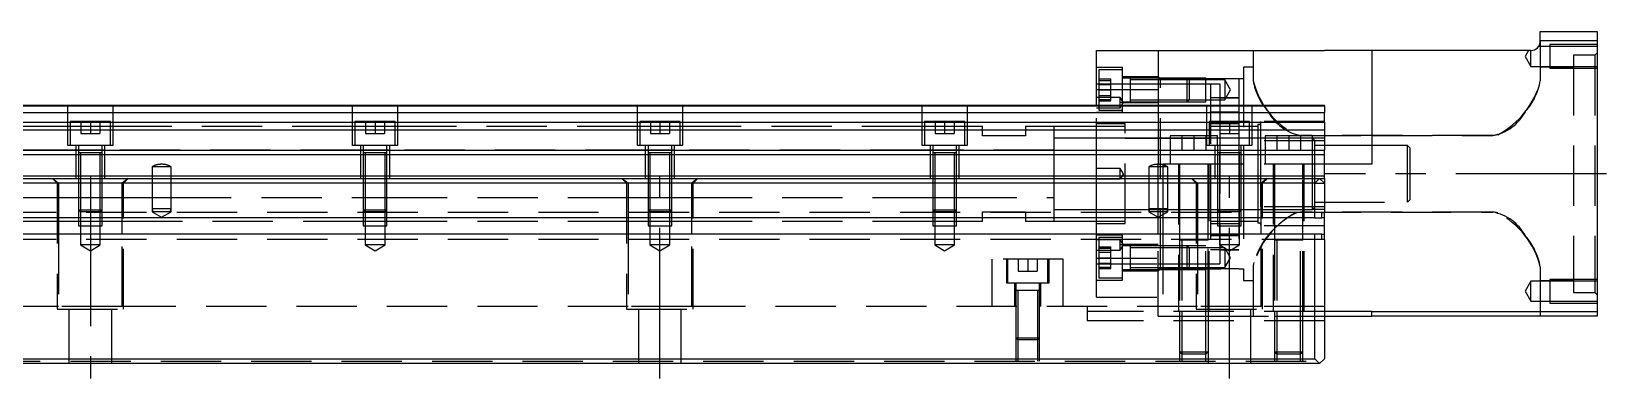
# Model space of a CAD drawing. Extents: x -10 to 1006, y -331 to 120.
# Drawn here: x 487.6 to 819.4, y -305.5 to -232.4 of the extents above; entities that cross this region are included whole.
import ezdxf

# ---------------------------------------------------------------- set-up
doc = ezdxf.new("R2010")
doc.units = 0
doc.linetypes.add('CENTER', pattern=[50.8, 31.75, -6.35, 6.35, -6.35])
doc.linetypes.add('DASHED', pattern=[19.05, 12.7, -6.35])
doc.layers.get('0').update_dxf_attribs({"linetype": 'CONTINUOUS'})
doc.layers.add('CENTER', color=1, linetype='CENTER')

msp = doc.modelspace()

# ---------------------------------------------------------------- linework, layer by layer
at = {"color": 3, "linetype": 'DASHED'}
for p, q in [((805.12, -235.54), (805.14, -235.51)), ((807.5, -235.51), (805.14, -235.51)), ((805.5, -234.36), (805.5, -242.73)), ((817.5, -235.11), (807.5, -235.11)), ((807.5, -235.11), (807.5, -240.11)), ((817.5, -235.51), (807.5, -235.51)), ((745, -236.36), (745, -242.73)), ((803.01, -236.36), (802.29, -237.61)), ((802.29, -237.61), (803.5, -239.71)), ((803.5, -239.71), (803.5, -236.36)), ((817, -237.36), (812.5, -237.36)), ((812.5, -237.36), (812.5, -287.36)), ((817.5, -236.86), (817, -237.36)), ((817, -237.36), (817, -287.36)), ((717.5, -239.93), (712, -239.93)), ((717.5, -240.43), (712.5, -240.43)), ((712.5, -240.43), (712.5, -244.68)), ((717.5, -249.43), (717.5, -239.93)), ((725, -241.93), (717.5, -241.93)), ((719.1, -242.18), (717.5, -242.18)), ((719.1, -242.18), (719.09, -242.18)), ((725, -242.18), (719.1, -242.18)), ((719.1, -242.18), (719.1, -242.18)), ((719.1, -242.18), (719.1, -244.53)), ((719.1, -242.18), (719.1, -242.18)), ((725.5, -242.36), (725, -241.86)), ((731.1, -242.18), (725, -242.18)), ((731.1, -242.18), (725, -242.18)), ((731.5, -242.58), (731.1, -242.18)), ((735, -242.18), (731.1, -242.18)), ((731.1, -244.68), (731.1, -242.18)), ((735, -247.18), (735, -242.18)), ((745, -239.86), (743, -239.86)), ((743, -239.86), (743, -256.36)), ((803.5, -239.71), (807.5, -239.71)), ((812.5, -239.86), (805.5, -239.86)), ((807.5, -239.71), (817.5, -239.71)), ((807.5, -240.11), (817.5, -240.11)), ((712, -243.36), (712.5, -243.36)), ((712, -243.36), (712.5, -243.36)), ((712.5, -242.37), (715, -242.37)), ((712.5, -242.68), (715, -242.68)), ((712.5, -243.36), (717.5, -243.36)), ((712.5, -243.36), (717.5, -243.36)), ((712.5, -243.53), (715, -243.53)), ((712.5, -244.68), (712.5, -247.86)), ((712.5, -244.68), (715, -244.68)), ((715, -243.53), (715, -242.37)), ((715, -245.84), (715, -243.53)), ((717.5, -243.36), (719.1, -243.36)), ((717.5, -243.36), (719.1, -243.36)), ((725, -242.58), (719.1, -242.58)), ((719.1, -243.36), (725, -243.36)), ((719.1, -243.36), (725, -243.36)), ((719.1, -244.53), (719.1, -244.81)), ((719.1, -244.81), (719.1, -246.45)), ((725.5, -242.36), (725, -242.36)), ((731.5, -242.58), (725, -242.58)), ((725, -243.36), (731.5, -243.36)), ((725, -243.36), (731.5, -243.36)), ((731.28, -242.36), (725.5, -242.36)), ((725.5, -282.36), (725.5, -242.36)), ((731.1, -247.18), (731.1, -244.68)), ((735, -242.36), (731.28, -242.36)), ((735, -242.58), (731.5, -242.58)), ((731.5, -242.58), (731.5, -244.68)), ((731.5, -243.36), (735, -243.36)), ((731.5, -243.36), (735, -243.36)), ((731.5, -244.68), (731.5, -246.78)), ((742, -242.36), (735, -242.36)), ((739, -242.58), (735, -242.58)), ((735, -243.36), (736, -243.36)), ((735, -243.36), (736, -243.36)), ((736, -243.36), (738, -243.36)), ((736, -243.36), (736, -260.36)), ((738, -243.36), (738, -251.36)), ((740.21, -244.68), (739, -242.58)), ((739, -242.58), (739, -244.68)), ((739, -246.78), (740.21, -244.68)), ((739, -244.68), (739, -246.78)), ((743, -242.36), (742, -242.36)), ((742, -242.36), (742, -251.36)), ((495.25, -256.36), (495.25, -247.86)), ((504.75, -247.86), (504.75, -256.36)), ((555.25, -256.36), (555.25, -247.86)), ((564.75, -247.86), (564.75, -256.36)), ((615.25, -256.36), (615.25, -247.86)), ((624.75, -247.86), (624.75, -256.36)), ((675.25, -256.36), (675.25, -247.86)), ((684.75, -247.86), (684.75, -256.36)), ((717, -246.26), (712, -246.26)), ((712, -263.36), (712, -247.86)), ((712, -248.46), (717, -248.46)), ((712.5, -245.84), (715, -245.84)), ((712.5, -246.68), (715, -246.68)), ((712.5, -246.99), (715, -246.99)), ((712.5, -247.86), (712.5, -248.93)), ((715, -246.99), (715, -245.84)), ((717.66, -247.36), (717, -246.26)), ((717, -247.36), (717, -246.26)), ((717, -248.46), (717.66, -247.36)), ((717.66, -247.36), (717, -247.36)), ((717.5, -247.36), (717, -247.36)), ((717, -248.46), (717, -247.36)), ((717.5, -247.18), (719.1, -247.18)), ((717.66, -247.36), (717.5, -247.36)), ((725, -247.43), (717.5, -247.43)), ((719.09, -247.18), (719.1, -247.18)), ((719.1, -246.45), (719.1, -247.18)), ((719.1, -246.78), (725, -246.78)), ((719.1, -247.18), (725, -247.18)), ((719.1, -247.18), (719.1, -247.18)), ((725, -246.78), (731.5, -246.78)), ((725, -247.18), (731.1, -247.18)), ((725, -247.18), (731.1, -247.18)), ((725, -247.86), (725, -260.36)), ((731.1, -247.18), (731.5, -246.78)), ((731.1, -247.18), (735, -247.18)), ((731.5, -246.78), (735, -246.78)), ((735, -246.78), (739, -246.78)), ((735.25, -256.36), (735.25, -247.86)), ((738, -246.36), (736, -246.36)), ((738, -246.36), (742, -246.36)), ((742, -246.36), (738, -246.36)), ((744.75, -247.86), (744.75, -256.36)), ((495.75, -251.36), (495.75, -256.36)), ((504.25, -251.36), (495.75, -251.36)), ((498, -251.36), (498, -253.86)), ((500, -251.36), (500, -253.86)), ((502, -251.36), (502, -253.86)), ((504.25, -256.36), (504.25, -251.36)), ((555.75, -251.36), (555.75, -256.36)), ((564.25, -251.36), (555.75, -251.36)), ((558, -251.36), (558, -253.86)), ((560, -251.36), (560, -253.86)), ((562, -251.36), (562, -253.86)), ((564.25, -256.36), (564.25, -251.36)), ((615.75, -251.36), (615.75, -256.36)), ((624.25, -251.36), (615.75, -251.36)), ((618, -251.36), (618, -253.86)), ((620, -251.36), (620, -253.86)), ((622, -251.36), (622, -253.86)), ((624.25, -256.36), (624.25, -251.36)), ((675.75, -251.36), (675.75, -256.36)), ((684.25, -251.36), (675.75, -251.36)), ((678, -251.36), (678, -253.86)), ((680, -251.36), (680, -253.86)), ((682, -251.36), (682, -253.86)), ((684.25, -256.36), (684.25, -251.36)), ((717.5, -249.43), (712, -249.43)), ((718, -251.86), (712, -251.86)), ((712.5, -248.93), (717.5, -248.93)), ((718, -272.86), (718, -251.86)), ((735.75, -251.36), (735.75, -256.36)), ((744.25, -251.36), (735.75, -251.36)), ((742, -249.36), (736, -249.36)), ((742, -249.36), (736, -249.36)), ((742, -251.86), (736, -251.86)), ((738, -251.36), (738, -253.86)), ((740, -251.36), (740, -253.86)), ((742, -251.36), (742, -253.86)), ((744.25, -256.36), (744.25, -251.36)), ((746, -251.98), (746, -260.36)), ((746.31, -251.98), (746, -251.98)), ((746.63, -255.43), (746.63, -251.36)), ((760, -251.36), (746.63, -251.36)), ((495.25, -252.36), (473.5, -252.36)), ((495.75, -252.36), (495.25, -252.36)), ((504.25, -252.36), (495.75, -252.36)), ((498, -253.86), (500, -253.86)), ((500, -253.86), (502, -253.86)), ((504.75, -252.36), (504.25, -252.36)), ((555.25, -252.36), (504.75, -252.36)), ((555.75, -252.36), (555.25, -252.36)), ((564.25, -252.36), (555.75, -252.36)), ((558, -253.86), (560, -253.86)), ((560, -253.86), (562, -253.86)), ((564.75, -252.36), (564.25, -252.36)), ((615.25, -252.36), (564.75, -252.36)), ((615.75, -252.36), (615.25, -252.36)), ((624.25, -252.36), (615.75, -252.36)), ((618, -253.86), (620, -253.86)), ((620, -253.86), (622, -253.86)), ((624.75, -252.36), (624.25, -252.36)), ((675.25, -252.36), (624.75, -252.36)), ((675.75, -252.36), (675.25, -252.36)), ((684.25, -252.36), (675.75, -252.36)), ((678, -253.86), (680, -253.86)), ((680, -253.86), (682, -253.86)), ((684.75, -252.36), (684.25, -252.36)), ((688, -252.36), (684.75, -252.36)), ((688, -254.36), (688, -252.36)), ((697, -254.36), (688, -254.36)), ((703, -252.36), (697, -252.36)), ((697, -252.36), (697, -254.36)), ((712, -252.36), (703, -252.36)), ((703, -252.36), (703, -262.36)), ((703, -252.36), (703, -262.36)), ((712, -254.86), (703, -254.86)), ((718, -252.36), (712, -252.36)), ((718, -254.86), (712, -254.86)), ((725, -254.86), (718, -254.86)), ((718, -254.86), (725, -254.86)), ((727.5, -254.86), (725, -254.86)), ((725, -254.86), (727.5, -254.86)), ((727.5, -254.36), (727.5, -260.36)), ((735.25, -254.36), (727.5, -254.36)), ((736, -254.86), (727.5, -254.86)), ((727.5, -254.86), (736, -254.86)), ((730, -254.36), (730, -257.36)), ((732.5, -254.36), (732.5, -257.36)), ((735, -254.36), (735, -257.36)), ((735.75, -254.36), (735.25, -254.36)), ((737.5, -254.36), (735.75, -254.36)), ((746, -252.36), (736, -252.36)), ((746, -254.86), (736, -254.86)), ((737.5, -256.36), (737.5, -254.36)), ((738, -253.86), (738, -281.36)), ((738, -253.86), (740, -253.86)), ((740, -253.86), (742, -253.86)), ((742, -253.86), (742, -257.96)), ((757.5, -254.86), (746, -254.86)), ((746.63, -260.36), (746.63, -255.43)), ((760, -255.43), (746.63, -255.43)), ((747.5, -254.36), (747.5, -260.36)), ((757.5, -254.36), (747.5, -254.36)), ((750, -254.36), (750, -257.36)), ((752.5, -254.36), (752.5, -257.36)), ((754.07, -254.17), (754.31, -254.22)), ((754.31, -254.22), (754.65, -254.27)), ((754.65, -254.27), (755, -254.28)), ((795.5, -254.28), (755, -254.28)), ((755, -254.28), (770, -254.28)), ((755, -254.36), (755, -257.36)), ((757.5, -260.36), (757.5, -254.36)), ((758, -255.36), (757.5, -254.86)), ((760, -254.86), (757.5, -254.86)), ((758, -260.36), (758, -255.36)), ((770, -254.28), (795.5, -254.28)), ((795.85, -254.27), (795.5, -254.28)), ((796.19, -254.22), (795.85, -254.27)), ((796.55, -254.14), (796.19, -254.22)), ((497, -257.36), (473.5, -257.36)), ((504.75, -256.36), (495.25, -256.36)), ((497, -263.36), (497, -256.36)), ((497.5, -257.36), (497, -257.36)), ((497.5, -256.36), (497.5, -257.96)), ((502.5, -257.36), (497.5, -257.36)), ((497.5, -257.95), (497.5, -257.96)), ((497.5, -257.96), (497.5, -257.96)), ((497.5, -257.96), (497.5, -263.36)), ((502.5, -257.96), (497.5, -257.96)), ((497.9, -257.96), (497.9, -263.36)), ((502.1, -263.36), (502.1, -257.96)), ((502.5, -257.96), (502.5, -256.36)), ((503, -257.36), (502.5, -257.36)), ((502.5, -257.96), (502.5, -257.95)), ((502.5, -257.96), (502.5, -257.96)), ((502.5, -263.36), (502.5, -257.96)), ((503, -256.36), (503, -263.36)), ((557, -257.36), (503, -257.36)), ((564.75, -256.36), (555.25, -256.36)), ((557, -263.36), (557, -256.36)), ((557.5, -257.36), (557, -257.36)), ((557.5, -256.36), (557.5, -257.96)), ((562.5, -257.36), (557.5, -257.36)), ((557.5, -257.95), (557.5, -257.96)), ((557.5, -257.96), (557.5, -263.36)), ((557.5, -257.96), (557.5, -257.96)), ((562.5, -257.96), (557.5, -257.96)), ((557.9, -257.96), (557.9, -263.36)), ((562.1, -263.36), (562.1, -257.96)), ((562.5, -257.96), (562.5, -256.36)), ((563, -257.36), (562.5, -257.36)), ((562.5, -257.96), (562.5, -257.95)), ((562.5, -263.36), (562.5, -257.96)), ((562.5, -257.96), (562.5, -257.96)), ((563, -256.36), (563, -263.36)), ((617, -257.36), (563, -257.36)), ((624.75, -256.36), (615.25, -256.36)), ((617, -263.36), (617, -256.36)), ((617.5, -257.36), (617, -257.36)), ((617.5, -256.36), (617.5, -257.96)), ((622.5, -257.36), (617.5, -257.36)), ((617.5, -257.95), (617.5, -257.96)), ((617.5, -257.96), (617.5, -257.96)), ((617.5, -257.96), (617.5, -263.36)), ((622.5, -257.96), (617.5, -257.96)), ((617.9, -257.96), (617.9, -263.36)), ((622.1, -263.36), (622.1, -257.96)), ((622.5, -257.96), (622.5, -256.36)), ((623, -257.36), (622.5, -257.36)), ((622.5, -257.96), (622.5, -257.95)), ((622.5, -257.96), (622.5, -257.96)), ((622.5, -263.36), (622.5, -257.96)), ((623, -256.36), (623, -263.36)), ((677, -257.36), (623, -257.36)), ((684.75, -256.36), (675.25, -256.36)), ((677, -263.36), (677, -256.36)), ((677.5, -257.36), (677, -257.36)), ((677.5, -256.36), (677.5, -257.96)), ((682.5, -257.36), (677.5, -257.36)), ((677.5, -257.95), (677.5, -257.96)), ((677.5, -257.96), (677.5, -257.96)), ((677.5, -257.96), (677.5, -263.36)), ((682.5, -257.96), (677.5, -257.96)), ((677.9, -257.96), (677.9, -263.36)), ((682.1, -263.36), (682.1, -257.96)), ((682.5, -257.96), (682.5, -256.36)), ((683, -257.36), (682.5, -257.36)), ((682.5, -257.96), (682.5, -257.95)), ((682.5, -257.96), (682.5, -257.96)), ((682.5, -263.36), (682.5, -257.96)), ((683, -256.36), (683, -263.36)), ((703, -257.36), (683, -257.36)), ((730, -257.36), (732.5, -257.36)), ((732.5, -257.36), (735, -257.36)), ((744.75, -256.36), (735.25, -256.36)), ((737, -263.36), (737, -256.36)), ((737.5, -256.36), (737.5, -257.96)), ((737.5, -257.95), (737.5, -257.96)), ((737.5, -257.96), (737.5, -257.96)), ((737.5, -257.96), (737.5, -263.36)), ((742.5, -257.96), (737.5, -257.96)), ((737.9, -257.96), (737.9, -263.36)), ((742, -257.96), (742, -260.36)), ((742.1, -263.36), (742.1, -257.96)), ((742.5, -257.96), (742.5, -256.36)), ((742.5, -257.96), (742.5, -257.95)), ((742.5, -257.96), (742.5, -257.96)), ((742.5, -263.36), (742.5, -257.96)), ((743, -256.36), (743, -263.36)), ((750, -257.36), (752.5, -257.36)), ((752.5, -257.36), (755, -257.36)), ((770, -256.36), (758, -256.36)), ((777.5, -256.36), (770, -256.36)), ((778, -256.86), (777.5, -256.36)), ((777.5, -262.36), (777.5, -256.36)), ((778, -256.86), (778, -262.36)), ((513, -260.86), (513, -263.36)), ((517, -260.86), (513, -260.86)), ((515.06, -260.36), (514.94, -260.36)), ((517, -263.36), (517, -260.86)), ((717, -261.26), (712, -261.26)), ((717.66, -262.36), (717, -261.26)), ((717, -263.46), (717, -261.26)), ((723, -260.86), (723, -263.36)), ((727, -260.86), (723, -260.86)), ((725.06, -260.36), (724.94, -260.36)), ((725, -260.36), (725, -260.36)), ((725, -260.36), (725.13, -260.36)), ((725, -263.36), (725, -260.36)), ((725.13, -260.36), (726, -260.36)), ((737, -260.36), (726, -260.36)), ((726, -260.36), (726, -260.47)), ((726, -260.47), (726, -263.36)), ((727, -263.36), (727, -260.86)), ((729.25, -260.36), (729.25, -291.36)), ((729.5, -260.36), (729.5, -263.36)), ((735.5, -263.36), (735.5, -260.36)), ((735.75, -291.36), (735.75, -260.36)), ((736, -260.36), (736, -263.36)), ((737.5, -260.36), (737, -260.36)), ((737.9, -260.36), (737.5, -260.36)), ((742.1, -260.36), (737.9, -260.36)), ((742, -260.36), (742, -263.36)), ((742.5, -260.36), (742.1, -260.36)), ((743, -260.36), (742.5, -260.36)), ((760, -260.36), (743, -260.36)), ((746, -260.36), (746, -263.36)), ((746.63, -263.36), (746.63, -260.36)), ((749.25, -260.36), (749.25, -291.36)), ((749.5, -260.36), (749.5, -263.36)), ((755.5, -263.36), (755.5, -260.36)), ((755.75, -291.36), (755.75, -260.36)), ((757.5, -262.36), (757.5, -260.36)), ((758, -262.36), (758, -260.36)), ((492, -263.36), (493, -264.36)), ((492.06, -263.36), (493.29, -264.36)), ((493, -264.36), (493, -290.86)), ((493.29, -264.36), (493.29, -271.66)), ((497.5, -263.36), (497.5, -269.96)), ((497.5, -263.36), (497.5, -269.96)), ((497.9, -263.36), (497.9, -270.36)), ((502.1, -270.36), (502.1, -263.36)), ((502.5, -269.96), (502.5, -263.36)), ((502.5, -269.96), (502.5, -263.36)), ((507.94, -263.36), (506.71, -264.36)), ((506.71, -271.66), (506.71, -264.36)), ((507, -264.36), (508, -263.36)), ((507, -290.86), (507, -264.36)), ((513, -263.36), (513, -269.73)), ((517, -269.73), (517, -263.36)), ((557.5, -263.36), (557.5, -269.96)), ((557.5, -263.36), (557.5, -269.96)), ((557.9, -263.36), (557.9, -270.36)), ((562.1, -270.36), (562.1, -263.36)), ((562.5, -269.96), (562.5, -263.36)), ((562.5, -269.96), (562.5, -263.36)), ((612, -263.36), (613, -264.36)), ((612.06, -263.36), (613.29, -264.36)), ((613, -264.36), (613, -290.86)), ((613.29, -264.36), (613.29, -271.66)), ((617.5, -263.36), (617.5, -269.96)), ((617.5, -263.36), (617.5, -269.96)), ((617.9, -263.36), (617.9, -270.36)), ((622.1, -270.36), (622.1, -263.36)), ((622.5, -269.96), (622.5, -263.36)), ((622.5, -269.96), (622.5, -263.36)), ((627.94, -263.36), (626.71, -264.36)), ((626.71, -271.66), (626.71, -264.36)), ((627, -264.36), (628, -263.36)), ((627, -290.86), (627, -264.36)), ((677.5, -263.36), (677.5, -269.96)), ((677.5, -263.36), (677.5, -269.96)), ((677.9, -263.36), (677.9, -270.36)), ((682.1, -270.36), (682.1, -263.36)), ((682.5, -269.96), (682.5, -263.36)), ((682.5, -269.96), (682.5, -263.36)), ((703, -262.36), (703, -263.36)), ((703, -262.36), (703, -263.36)), ((703, -263.36), (703, -271.66)), ((703, -263.36), (703, -271.66)), ((712, -271.66), (712, -263.36)), ((717, -263.46), (712, -263.46)), ((717.06, -263.36), (717, -263.46)), ((717.66, -262.36), (717.06, -263.36)), ((723, -263.36), (723, -269.73)), ((725, -270.36), (725, -263.36)), ((726, -263.36), (726, -270.36)), ((727, -269.73), (727, -263.36)), ((729.5, -263.36), (729.5, -276.36)), ((732, -263.36), (733, -264.36)), ((732.06, -263.36), (733.29, -264.36)), ((733, -264.36), (733, -290.86)), ((733.29, -264.36), (733.29, -271.66)), ((735.5, -276.36), (735.5, -263.36)), ((736, -263.36), (736, -281.36)), ((737.5, -263.36), (737.5, -269.96)), ((737.5, -263.36), (737.5, -269.96)), ((737.9, -263.36), (737.9, -270.36)), ((742, -263.36), (742, -282.36)), ((742.1, -270.36), (742.1, -263.36)), ((742.5, -269.96), (742.5, -263.36)), ((742.5, -269.96), (742.5, -263.36)), ((743, -263.36), (743, -284.86)), ((746, -263.36), (746, -272.73)), ((746.63, -269.29), (746.63, -263.36)), ((747.94, -263.36), (746.71, -264.36)), ((746.71, -271.66), (746.71, -264.36)), ((747, -264.36), (748, -263.36)), ((747, -290.86), (747, -264.36)), ((749.5, -263.36), (749.5, -276.36)), ((755.5, -276.36), (755.5, -263.36)), ((757.5, -263.36), (757.5, -262.36)), ((757.5, -269.86), (757.5, -263.36)), ((758, -263.36), (758, -262.36)), ((758, -264.36), (758, -263.36)), ((758, -264.36), (760, -264.36)), ((760, -263.36), (760, -264.36)), ((777.5, -268.36), (777.5, -262.36)), ((778, -262.36), (778, -267.86)), ((442.5, -267.36), (493.29, -267.36)), ((493.29, -267.36), (497.5, -267.36)), ((497.5, -267.36), (497.9, -267.36)), ((497.9, -267.36), (502.1, -267.36)), ((502.1, -267.36), (502.5, -267.36)), ((502.5, -267.36), (506.71, -267.36)), ((506.71, -267.36), (513, -267.36)), ((513, -267.36), (517, -267.36)), ((517, -267.36), (557.5, -267.36)), ((557.5, -267.36), (557.9, -267.36)), ((557.9, -267.36), (562.1, -267.36)), ((562.1, -267.36), (562.5, -267.36)), ((562.5, -267.36), (613.29, -267.36)), ((613.29, -267.36), (617.5, -267.36)), ((617.5, -267.36), (617.9, -267.36)), ((617.9, -267.36), (622.1, -267.36)), ((622.1, -267.36), (622.5, -267.36)), ((622.5, -267.36), (626.71, -267.36)), ((626.71, -267.36), (677.5, -267.36)), ((677.5, -267.36), (677.9, -267.36)), ((677.9, -267.36), (682.1, -267.36)), ((682.1, -267.36), (682.5, -267.36)), ((682.5, -267.36), (703, -267.36)), ((758, -268.36), (760, -268.36)), ((760, -268.36), (777.5, -268.36)), ((777.5, -268.36), (778, -267.86)), ((759.5, -270.51), (0.5, -270.51)), ((493.29, -271.66), (493.29, -275.06)), ((497.5, -269.96), (497.9, -270.36)), ((497.5, -269.96), (497.5, -271.66)), ((497.5, -269.96), (502.5, -269.96)), ((497.5, -271.66), (497.5, -273.36)), ((497.9, -270.36), (497.9, -273.36)), ((502.1, -270.36), (497.9, -270.36)), ((502.1, -270.36), (502.5, -269.96)), ((502.1, -273.36), (502.1, -270.36)), ((502.5, -271.66), (502.5, -269.96)), ((502.5, -273.36), (502.5, -271.66)), ((506.71, -275.06), (506.71, -271.66)), ((513, -269.73), (513, -270.36)), ((513, -269.73), (513.17, -270.36)), ((517, -269.73), (513, -269.73)), ((513, -270.36), (515, -271.51)), ((517, -270.36), (513, -270.36)), ((515, -271.51), (517, -270.36)), ((516.83, -270.36), (517, -269.73)), ((517, -270.36), (517, -269.73)), ((557.5, -269.96), (557.9, -270.36)), ((557.5, -269.96), (557.5, -271.66)), ((557.5, -269.96), (562.5, -269.96)), ((557.5, -271.66), (557.5, -273.36)), ((557.9, -270.36), (557.9, -273.36)), ((562.1, -270.36), (557.9, -270.36)), ((562.1, -270.36), (562.5, -269.96)), ((562.1, -273.36), (562.1, -270.36)), ((562.5, -271.66), (562.5, -269.96)), ((562.5, -273.36), (562.5, -271.66)), ((613.29, -271.66), (613.29, -275.06)), ((617.5, -269.96), (617.9, -270.36)), ((617.5, -269.96), (617.5, -271.66)), ((617.5, -269.96), (622.5, -269.96)), ((617.5, -271.66), (617.5, -273.36)), ((617.9, -270.36), (617.9, -273.36)), ((622.1, -270.36), (617.9, -270.36)), ((622.1, -270.36), (622.5, -269.96)), ((622.1, -273.36), (622.1, -270.36)), ((622.5, -271.66), (622.5, -269.96)), ((622.5, -273.36), (622.5, -271.66)), ((626.71, -275.06), (626.71, -271.66)), ((677.5, -269.96), (677.9, -270.36)), ((677.5, -269.96), (677.5, -271.66)), ((677.5, -269.96), (682.5, -269.96)), ((677.5, -271.66), (677.5, -273.36)), ((677.9, -270.36), (677.9, -273.36)), ((682.1, -270.36), (677.9, -270.36)), ((682.1, -270.36), (682.5, -269.96)), ((682.1, -273.36), (682.1, -270.36)), ((682.5, -271.66), (682.5, -269.96)), ((682.5, -273.36), (682.5, -271.66)), ((688, -270.36), (697, -270.36)), ((688, -271.66), (688, -270.36)), ((688, -272.36), (688, -271.66)), ((697, -270.36), (697, -271.66)), ((697, -271.66), (697, -272.36)), ((703, -269.86), (712, -269.86)), ((703, -271.66), (703, -272.36)), ((703, -271.66), (703, -272.36)), ((712, -269.86), (718, -269.86)), ((712, -275.06), (712, -271.66)), ((718, -269.86), (723.03, -269.86)), ((718, -269.86), (723.03, -269.86)), ((723, -269.73), (723, -270.36)), ((723, -269.73), (723.17, -270.36)), ((727, -269.73), (723, -269.73)), ((723, -270.36), (725, -271.51)), ((727, -270.36), (723, -270.36)), ((723.03, -269.86), (725, -269.86)), ((723.03, -269.86), (725, -269.86)), ((725, -269.86), (726.97, -269.86)), ((725, -269.86), (726.97, -269.86)), ((725, -271.51), (727, -270.36)), ((725, -271.66), (725, -270.36)), ((725, -275.06), (725, -271.66)), ((726, -270.36), (726, -271.66)), ((726, -271.66), (726, -275.06)), ((726.83, -270.36), (727, -269.73)), ((726.97, -269.86), (736, -269.86)), ((726.97, -269.86), (736, -269.86)), ((727, -270.36), (727, -269.73)), ((733.29, -271.66), (733.29, -275.06)), ((736, -269.86), (746, -269.86)), ((737.5, -269.96), (737.9, -270.36)), ((737.5, -269.96), (737.5, -271.66)), ((737.5, -269.96), (742.5, -269.96)), ((737.5, -271.66), (737.5, -273.36)), ((737.9, -270.36), (737.9, -273.36)), ((742.1, -270.36), (737.9, -270.36)), ((742.1, -270.36), (742.5, -269.96)), ((742.1, -273.36), (742.1, -270.36)), ((742.5, -271.66), (742.5, -269.96)), ((742.5, -273.36), (742.5, -271.66)), ((746, -269.86), (757.5, -269.86)), ((746.63, -269.29), (746.63, -273.36)), ((760, -269.29), (746.63, -269.29)), ((746.71, -275.06), (746.71, -271.66)), ((754.07, -270.55), (754.26, -270.51)), ((755, -270.44), (754.26, -270.51)), ((754.26, -270.51), (755, -270.44)), ((795.5, -270.44), (755, -270.44)), ((755, -270.44), (795.5, -270.44)), ((757.5, -269.86), (758, -269.36)), ((760, -269.86), (757.5, -269.86)), ((795.85, -270.45), (795.5, -270.44)), ((796.19, -270.5), (795.85, -270.45)), ((796.55, -270.58), (796.19, -270.5)), ((442.5, -272.36), (493.29, -272.36)), ((493.29, -272.36), (497.5, -272.36)), ((493.29, -275.06), (493.29, -290.36)), ((497.5, -272.36), (502.5, -272.36)), ((497.5, -273.36), (502.5, -273.36)), ((497.9, -273.36), (497.9, -277.36)), ((502.1, -277.36), (502.1, -273.36)), ((502.5, -272.36), (506.71, -272.36)), ((506.71, -272.36), (557.5, -272.36)), ((506.71, -290.36), (506.71, -275.06)), ((557.5, -272.36), (562.5, -272.36)), ((557.5, -273.36), (562.5, -273.36)), ((557.9, -273.36), (557.9, -277.36)), ((562.1, -277.36), (562.1, -273.36)), ((562.5, -272.36), (613.29, -272.36)), ((613.29, -272.36), (617.5, -272.36)), ((613.29, -275.06), (613.29, -290.36)), ((617.5, -272.36), (622.5, -272.36)), ((617.5, -273.36), (622.5, -273.36)), ((617.9, -273.36), (617.9, -277.36)), ((622.1, -277.36), (622.1, -273.36)), ((622.5, -272.36), (626.71, -272.36)), ((626.71, -272.36), (677.5, -272.36)), ((626.71, -290.36), (626.71, -275.06)), ((677.5, -272.36), (682.5, -272.36)), ((677.5, -273.36), (682.5, -273.36)), ((677.9, -273.36), (677.9, -277.36)), ((682.1, -277.36), (682.1, -273.36)), ((682.5, -272.36), (688, -272.36)), ((697, -272.36), (703, -272.36)), ((703, -272.36), (712, -272.36)), ((712, -272.36), (718, -272.36)), ((712, -272.86), (718, -272.86)), ((712, -280.14), (712, -275.06)), ((717.5, -275.29), (712, -275.29)), ((717.5, -280.04), (717.5, -275.29)), ((725, -291.36), (725, -275.06)), ((726, -275.06), (726, -291.36)), ((733.29, -275.06), (733.29, -290.36)), ((736, -272.36), (746, -272.36)), ((736, -272.86), (742, -272.86)), ((736, -275.36), (742, -275.36)), ((742, -275.36), (736, -275.36)), ((737.5, -273.36), (742.5, -273.36)), ((737.9, -273.36), (737.9, -277.36)), ((742.1, -277.36), (742.1, -273.36)), ((746.31, -272.73), (746, -272.73)), ((760, -273.36), (746.63, -273.36)), ((746.71, -290.36), (746.71, -275.06)), ((759.5, -276.21), (0.5, -276.21)), ((497.9, -277.36), (500, -278.57)), ((502.1, -277.36), (497.9, -277.36)), ((500, -278.57), (502.1, -277.36)), ((557.9, -277.36), (560, -278.57)), ((562.1, -277.36), (557.9, -277.36)), ((560, -278.57), (562.1, -277.36)), ((617.9, -277.36), (620, -278.57)), ((622.1, -277.36), (617.9, -277.36)), ((620, -278.57), (622.1, -277.36)), ((677.9, -277.36), (680, -278.57)), ((682.1, -277.36), (677.9, -277.36)), ((680, -278.57), (682.1, -277.36)), ((717, -276.26), (712, -276.26)), ((712, -278.46), (717, -278.46)), ((717.5, -275.79), (712.5, -275.79)), ((712.5, -275.79), (712.5, -284.29)), ((712.5, -277.73), (715, -277.73)), ((712.5, -278.04), (715, -278.04)), ((715, -278.04), (715, -277.73)), ((715, -280.04), (715, -278.04)), ((717.66, -277.36), (717, -276.26)), ((717, -277.36), (717, -276.26)), ((717, -278.46), (717.66, -277.36)), ((717, -278.46), (717, -277.36)), ((717.66, -277.36), (717, -277.36)), ((725, -277.29), (717.5, -277.29)), ((719.1, -277.54), (717.5, -277.54)), ((719.1, -277.54), (719.09, -277.54)), ((719.1, -277.54), (719.1, -277.54)), ((725, -277.54), (719.1, -277.54)), ((719.1, -277.54), (719.1, -282.54)), ((719.1, -277.54), (719.1, -282.54)), ((725, -277.94), (719.1, -277.94)), ((731.1, -277.54), (725, -277.54)), ((731.1, -277.54), (725, -277.54)), ((731.5, -277.94), (725, -277.94)), ((729.5, -276.35), (729.5, -291.36)), ((735.5, -276.36), (729.5, -276.36)), ((730, -276.36), (730, -291.36)), ((731.5, -277.94), (731.1, -277.54)), ((735, -277.54), (731.1, -277.54)), ((731.1, -282.54), (731.1, -277.54)), ((735, -277.94), (731.5, -277.94)), ((731.5, -277.94), (731.5, -282.14)), ((735, -291.36), (735, -276.36)), ((739, -277.94), (735, -277.94)), ((735.5, -290.86), (735.5, -276.35)), ((738, -278.36), (736, -278.36)), ((737.9, -277.36), (740, -278.57)), ((742.1, -277.36), (737.9, -277.36)), ((738, -278.36), (742, -278.36)), ((742, -278.36), (738, -278.36)), ((740.21, -280.04), (739, -277.94)), ((739, -277.94), (739, -282.14)), ((740, -278.57), (742.1, -277.36)), ((749.5, -276.35), (749.5, -291.36)), ((755.5, -276.36), (749.5, -276.36)), ((750, -276.36), (750, -291.36)), ((755, -291.36), (755, -276.36)), ((755.5, -291.36), (755.5, -276.35)), ((705, -280.36), (690, -280.36)), ((690, -290.36), (690, -280.36)), ((693, -280.36), (693, -285.36)), ((693.25, -280.36), (693.25, -285.36)), ((695.5, -280.36), (695.5, -282.86)), ((697.5, -280.36), (697.5, -282.86)), ((699.5, -280.36), (699.5, -282.86)), ((701.75, -285.36), (701.75, -280.36)), ((702, -285.36), (702, -280.36)), ((705, -290.36), (705, -280.36)), ((712, -288.36), (712, -280.14)), ((712, -280.14), (725, -280.14)), ((712, -281.36), (725, -281.36)), ((712, -281.36), (725, -281.36)), ((712.5, -278.88), (715, -278.88)), ((712.5, -280.04), (715, -280.04)), ((712.5, -281.19), (715, -281.19)), ((712.5, -282.04), (715, -282.04)), ((715, -282.04), (715, -280.04)), ((715, -282.35), (715, -282.04)), ((717.5, -284.79), (717.5, -280.04)), ((719.1, -280.04), (719.1, -282.54)), ((725, -281.36), (736, -281.36)), ((725, -281.36), (736, -281.36)), ((736, -281.36), (738, -281.36)), ((739, -282.14), (740.21, -280.04)), ((745.01, -281.68), (745, -281.99)), ((745, -281.99), (745, -292.36)), ((745.05, -281.37), (745.01, -281.68)), ((745.12, -281.05), (745.05, -281.37)), ((805.5, -281.99), (805.5, -292.36)), ((693, -285.36), (702, -285.36)), ((694.75, -285.36), (694.75, -290.36)), ((695, -285.36), (695, -286.96)), ((695.5, -282.86), (697.5, -282.86)), ((697.5, -282.86), (699.5, -282.86)), ((700, -286.96), (700, -285.36)), ((700.25, -290.36), (700.25, -285.36)), ((712, -284.79), (717.5, -284.79)), ((712.5, -282.35), (715, -282.35)), ((712.5, -284.29), (717.5, -284.29)), ((717.5, -282.54), (719.1, -282.54)), ((717.5, -282.79), (725, -282.79)), ((719.09, -282.54), (725, -282.54)), ((719.1, -282.14), (725, -282.14)), ((725, -282.14), (731.5, -282.14)), ((725, -282.14), (731.5, -282.14)), ((725, -282.86), (725.5, -282.36)), ((725.5, -282.36), (725, -282.36)), ((725, -282.54), (731.1, -282.54)), ((725, -282.54), (731.1, -282.54)), ((725.5, -282.36), (742, -282.36)), ((742, -282.36), (725.5, -282.36)), ((731.1, -282.54), (731.5, -282.14)), ((731.1, -282.54), (735, -282.54)), ((731.5, -282.14), (735, -282.14)), ((735, -282.14), (739, -282.14)), ((742, -282.36), (743, -282.36)), ((743, -284.86), (745, -284.86)), ((803.5, -285.01), (802.29, -287.11)), ((807.5, -285.01), (803.5, -285.01)), ((803.5, -287.11), (803.5, -285.01)), ((805.5, -284.86), (812.5, -284.86)), ((817.5, -284.61), (807.5, -284.61)), ((807.5, -284.61), (807.5, -289.61)), ((817.5, -285.01), (807.5, -285.01)), ((695, -286.95), (695, -290.36)), ((700, -286.96), (695, -286.96)), ((695.4, -286.96), (695.4, -290.36)), ((699.6, -290.36), (699.6, -286.96)), ((700, -290.36), (700, -286.95)), ((712, -288.36), (725, -288.36)), ((802.29, -287.11), (803.5, -289.21)), ((803.5, -289.21), (803.5, -287.11)), ((812.5, -287.36), (817, -287.36)), ((817, -287.36), (817.5, -287.86)), ((493.29, -290.36), (386.71, -290.36)), ((493, -290.86), (507, -290.86)), ((506.71, -290.36), (493.29, -290.36)), ((495.5, -290.86), (495.5, -302.36)), ((504.5, -302.36), (504.5, -290.86)), ((613.29, -290.36), (506.71, -290.36)), ((613, -290.86), (627, -290.86)), ((626.71, -290.36), (613.29, -290.36)), ((615.5, -290.86), (615.5, -302.36)), ((624.5, -302.36), (624.5, -290.86)), ((733.29, -290.36), (626.71, -290.36)), ((695, -290.36), (695, -296.96)), ((695, -290.36), (695, -296.96)), ((695.4, -290.36), (695.4, -297.36)), ((699.6, -297.36), (699.6, -290.36)), ((700, -296.96), (700, -290.36)), ((700, -296.96), (700, -290.36)), ((710, -290.36), (710, -291.36)), ((710, -291.36), (710, -293.36)), ((720, -291.36), (710, -291.36)), ((760, -291.36), (720, -291.36)), ((725, -292.36), (725, -291.36)), ((729.5, -291.36), (729.5, -299.86)), ((729.5, -291.36), (729.5, -299.86)), ((730, -291.36), (730, -300.36)), ((733, -290.86), (747, -290.86)), ((746.71, -290.36), (733.29, -290.36)), ((735, -300.36), (735, -291.36)), ((735.5, -290.86), (735.5, -302.36)), ((744.5, -302.36), (744.5, -290.86)), ((760, -290.36), (746.71, -290.36)), ((749.5, -291.36), (749.5, -299.86)), ((749.5, -291.36), (749.5, -299.86)), ((750, -291.36), (750, -300.36)), ((755, -300.36), (755, -291.36)), ((755.5, -299.86), (755.5, -291.36)), ((755.5, -299.86), (755.5, -291.36)), ((803.5, -289.21), (807.5, -289.21)), ((807.5, -289.21), (817.5, -289.21)), ((807.5, -289.61), (817.5, -289.61)), ((715, -293.36), (710, -293.36)), ((760, -293.36), (715, -293.36)), ((725, -292.36), (729.5, -292.36)), ((729.5, -292.36), (730, -292.36)), ((730, -292.36), (735, -292.36)), ((735, -292.36), (735.5, -292.36)), ((735.5, -292.36), (749.5, -292.36)), ((749.5, -292.36), (750, -292.36)), ((750, -292.36), (755, -292.36)), ((755, -292.36), (755.5, -292.36)), ((755.5, -292.36), (760, -292.36)), ((695, -296.96), (695.4, -297.36)), ((695, -296.96), (695, -301.86)), ((695, -296.96), (700, -296.96)), ((695.4, -297.36), (695.4, -301.86)), ((699.6, -297.36), (695.4, -297.36)), ((699.6, -297.36), (700, -296.96)), ((699.6, -301.86), (699.6, -297.36)), ((700, -301.86), (700, -296.96)), ((0.5, -301.86), (759.5, -301.86)), ((729.5, -299.86), (730, -300.36)), ((729.5, -299.86), (729.5, -301.86)), ((729.5, -299.86), (735.5, -299.86)), ((730, -300.36), (730, -301.86)), ((735, -300.36), (730, -300.36)), ((735, -300.36), (735.5, -299.86)), ((735, -301.86), (735, -300.36)), ((749.5, -299.86), (750, -300.36)), ((749.5, -299.86), (749.5, -301.86)), ((749.5, -299.86), (755.5, -299.86)), ((750, -300.36), (750, -301.86)), ((755, -300.36), (750, -300.36)), ((755, -300.36), (755.5, -299.86)), ((755, -301.86), (755, -300.36)), ((755.5, -301.86), (755.5, -299.86))]:
    msp.add_line(p, q, dxfattribs=at)
at = {"color": 7, "linetype": 'CONTINUOUS'}
for p, q in [((805.5, -234.36), (805.5, -232.36)), ((805.5, -232.36), (817.5, -232.36)), ((817.5, -234.36), (805.5, -234.36)), ((817.5, -232.36), (817.5, -234.36)), ((817.5, -234.36), (817.5, -291.36)), ((712, -236.36), (725, -236.36)), ((712, -244.58), (712, -236.36)), ((725, -236.36), (760, -236.36)), ((725, -236.36), (725, -247.86)), ((770, -236.36), (760, -236.36)), ((803.5, -236.36), (770, -236.36)), ((770, -236.36), (770, -260.36)), ((712, -247.86), (712, -244.58)), ((712, -244.58), (725, -244.58)), ((473.5, -247.86), (760, -247.86)), ((473.5, -248.02), (760, -248.02)), ((760, -248.02), (760, -247.86)), ((760, -248.02), (760, -249.42)), ((473.5, -249.42), (760, -249.42)), ((473.5, -251.5), (760, -251.5)), ((760, -251.5), (760, -249.42)), ((760, -251.5), (760, -253.12)), ((473.5, -253.12), (760, -253.12)), ((760, -253.12), (760, -257.41)), ((0, -258.26), (760, -258.26)), ((473.5, -257.41), (760, -257.41)), ((502.5, -257.96), (497.5, -257.96)), ((622.5, -257.96), (617.5, -257.96)), ((682.5, -257.96), (677.5, -257.96)), ((760, -258.26), (760, -257.41)), ((760, -262.76), (760, -258.26)), ((770, -260.36), (760, -260.36)), ((0, -262.76), (760, -262.76)), ((1, -263.36), (759, -263.36)), ((758, -264.36), (2, -264.36)), ((758, -264.36), (759, -263.36)), ((758, -271.66), (758, -264.36)), ((759, -263.36), (760, -264.36)), ((759, -263.36), (760, -263.36)), ((760, -263.36), (760, -262.76)), ((760, -264.36), (760, -270.51)), ((758, -271.66), (2, -271.66)), ((758, -271.66), (759.5, -271.66)), ((759.5, -271.66), (759.5, -270.51)), ((759.5, -270.51), (760, -270.51)), ((760, -271.66), (759.5, -271.66)), ((760, -271.66), (760, -270.51)), ((760, -275.06), (760, -271.66)), ((758, -275.06), (2, -275.06)), ((759.5, -275.06), (758, -275.06)), ((758, -301.36), (758, -275.06)), ((759.5, -275.06), (760, -275.06)), ((759.5, -276.21), (759.5, -275.06)), ((760, -276.21), (760, -275.06)), ((735.5, -276.36), (729.5, -276.36)), ((755.5, -276.36), (749.5, -276.36)), ((760, -276.21), (759.5, -276.21)), ((760, -276.21), (760, -301.36)), ((770, -291.36), (760, -291.36)), ((770, -292.36), (770, -291.36)), ((770, -291.36), (817.5, -291.36)), ((817.5, -291.36), (817.5, -292.36)), ((760, -292.36), (770, -292.36)), ((817.5, -292.36), (770, -292.36)), ((2, -301.36), (758, -301.36)), ((759, -302.36), (758, -301.36)), ((760, -301.36), (759, -302.36)), ((759, -302.36), (1, -302.36))]:
    msp.add_line(p, q, dxfattribs=at)
msp.add_arc((803.5, -234.36), 2, 270, 0, dxfattribs=at)
at = {"color": 3, "linetype": 'DASHED'}
for centre, radius, start, end in [((757.57, -240.68), 12.73, 189.2733, 222.361), ((762.06, -238.52), 17.57, 193.8766, 242.9634), ((788.29, -238.44), 17.74, 297.764, 346.0024), ((792.58, -240.51), 13.11, 318.1382, 350.2402), ((746.31, -251.67), 0.313, 270, 0), ((756.87, -244.56), 9.9, 208.3422, 259.0938), ((793.68, -244.63), 9.83, 280.6913, 331.8801), ((514.94, -264.36), 4, 90, 118.9695), ((515.06, -264.36), 4, 61.0305, 90), ((724.94, -264.36), 4, 90, 118.9695), ((725.06, -264.36), 4, 61.0305, 90), ((762.06, -286.2), 17.57, 117.0366, 166.1234), ((761.82, -286.3), 17.51, 115.5957, 162.5646), ((793.68, -280.09), 9.83, 28.1199, 79.3087), ((788.29, -286.28), 17.74, 13.9976, 62.236), ((746.31, -273.05), 0.312, 0, 90), ((792.58, -284.21), 13.11, 9.7598, 41.8618)]:
    msp.add_arc(centre, radius, start, end, dxfattribs=at)
at = {"layer": 'CENTER', "color": 1, "linetype": 'CENTER'}
for p, q in [((500, -262.71), (500, -305.51)), ((620, -305.51), (620, -262.71)), ((740, -305.51), (740, -262.71)), ((819.45, -262.36), (760, -262.36))]:
    msp.add_line(p, q, dxfattribs=at)

doc.saveas('drawing.dxf')
